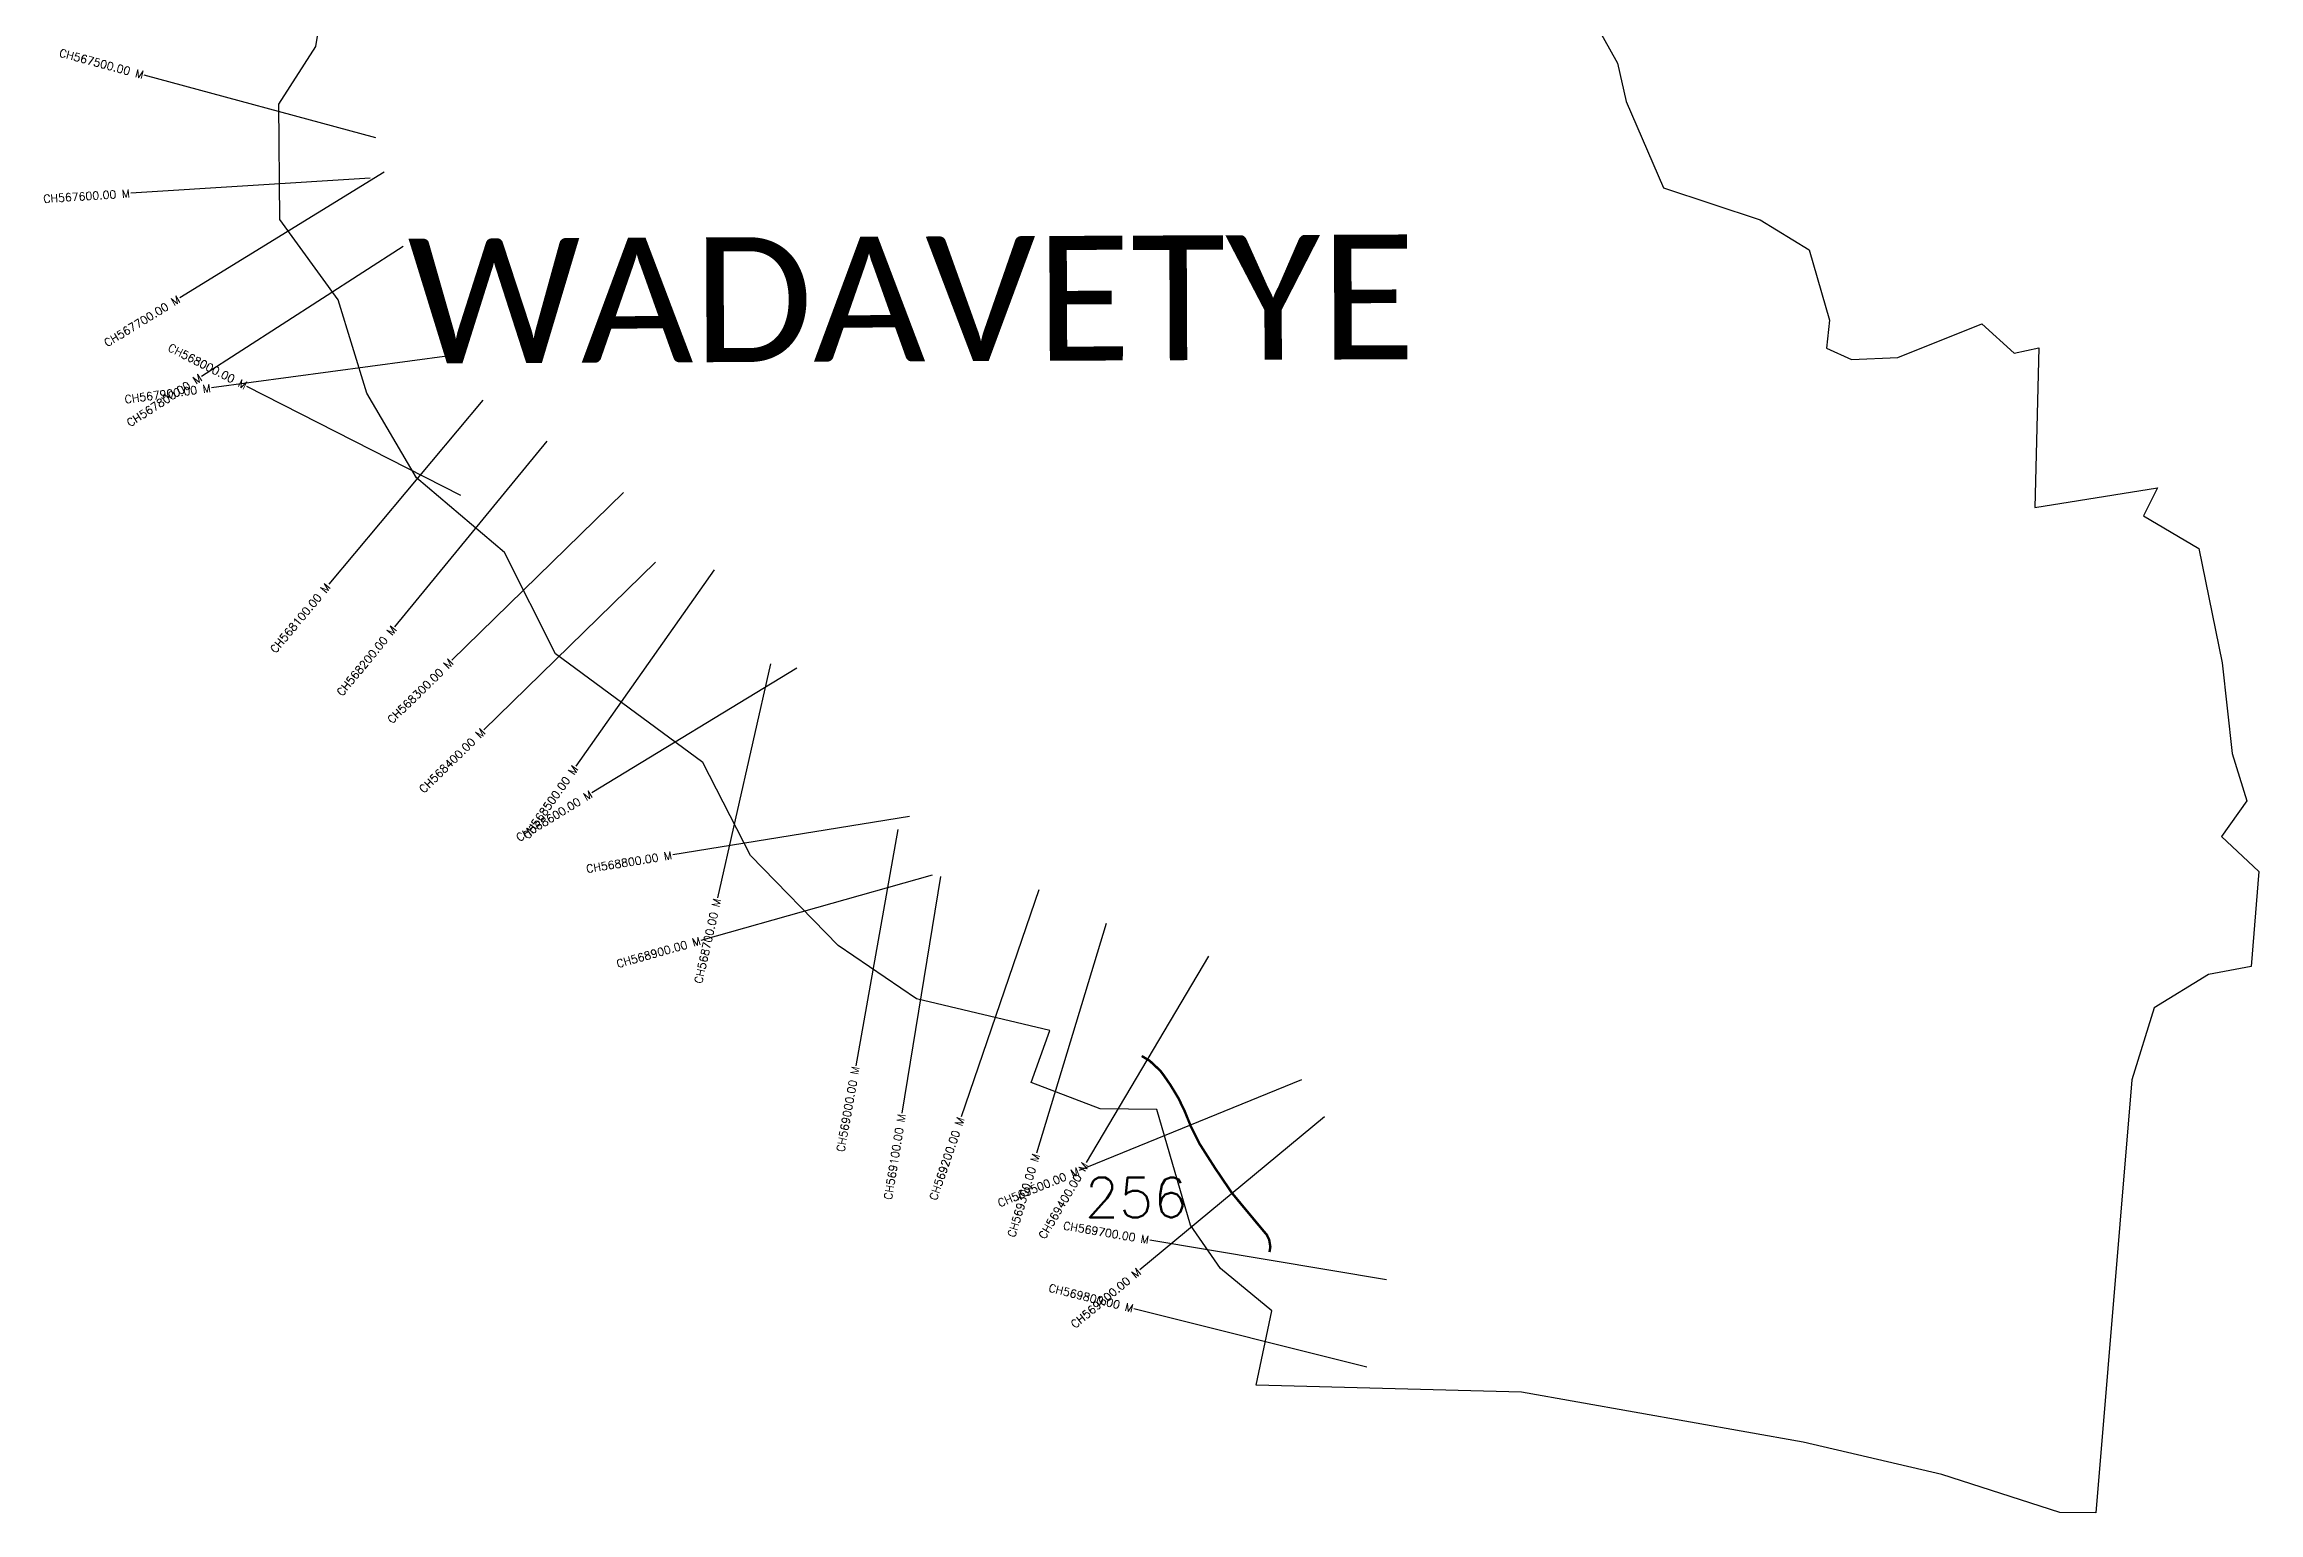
# Model space of a CAD drawing. Header units: metres. Extents: x 320373 to 323141, y 1845427 to 1849262.
# Drawn here: x 320373 to 323141, y 1845427 to 1847263 of the extents above; entities that cross this region are included whole.
import ezdxf
from ezdxf.enums import TextEntityAlignment as Align

# ---------------------------------------------------------------- set-up
doc = ezdxf.new("R2010")
doc.units = ezdxf.units.M
for name, color, linetype in [('ARTIFICIALLY PROTECTED', 4, 'Continuous'), ('CS', 134, 'Continuous'), ('CSMark', 6, 'Continuous'), ('VILLAGE NAME', 250, 'Continuous')]:
    doc.layers.add(name, color=color, linetype=linetype)
doc.styles.get("Standard").update_dxf_attribs({"font": 'simplex.shx'})

msp = doc.modelspace()

# ---------------------------------------------------------------- linework, layer by layer
at = {"color": 6, "flags": 128}
msp.add_lwpolyline([(322198.5, 1847492.1), (322339.3, 1847239.7), (322349.9, 1847191.7), (322396.6, 1847083.8), (322517.3, 1847043.5), (322578.7, 1847006.2), (322604.1, 1846918.4), (322600.4, 1846883.2), (322631.8, 1846869.2), (322689.6, 1846871.4), (322794.7, 1846913.5), (322834.9, 1846877.1), (322865.8, 1846883.6), (322860.9, 1846684.2), (323013.9, 1846708.7), (322996.6, 1846673.7), (323065.7, 1846632.8), (323095, 1846489.8), (323107.5, 1846376.4), (323125.7, 1846317.4), (323094.1, 1846272.5), (323140.5, 1846229), (323130.9, 1846109.9), (323077.9, 1846100.2), (323010, 1846058.3), (322982.1, 1845968.2), (322936.8, 1845427.1), (322892.1, 1845427.4), (322744.7, 1845475.1), (322571.2, 1845515.5), (322219, 1845577.8), (321887.4, 1845586.5), (321907.2, 1845679.4), (321843, 1845732.4), (321805.3, 1845786.5), (321763.5, 1845931.4), (321692.8, 1845932.1), (321606.2, 1845964.9), (321629.7, 1846030.1), (321462.9, 1846069.6), (321365.2, 1846136.5), (321255.5, 1846249.1), (321196.2, 1846365.1), (321011.9, 1846501.1), (320948.3, 1846627.9), (320838, 1846721.1), (320776.1, 1846826.9), (320740.3, 1846943.7), (320667.5, 1847044), (320665.9, 1847188.4), (320712.3, 1847260.4), (320797.9, 1847783.8)], dxfattribs=at)
at = {"layer": 'ARTIFICIALLY PROTECTED', "const_width": 3, "flags": 128}
msp.add_lwpolyline([(321744.5, 1845998.2), (321754.4, 1845992.3), (321767.7, 1845979.8), (321773, 1845972.7), (321780.5, 1845961.8), (321790.4, 1845945.5), (321798.4, 1845928.8), (321806.3, 1845909.3), (321816.6, 1845888.8), (321835.9, 1845858.5), (321857.2, 1845827), (321888.5, 1845789.3), (321901, 1845774.4), (321903.8, 1845768.6), (321905.3, 1845759.5), (321904.2, 1845753)], dxfattribs=at)
at = {"layer": 'CS'}
for p, q in [((320787.4, 1847146.2), (320497.8, 1847224.5)), ((320797.7, 1847103.2), (320542.2, 1846946)), ((320780.4, 1847096), (320481, 1847076.9)), ((320821.6, 1847010.5), (320569.5, 1846847.9)), ((320879.2, 1846873.7), (320581.9, 1846833.6)), ((320893.6, 1846699.2), (320626.3, 1846835.3)), ((320920.9, 1846818.1), (320728.4, 1846588)), ((321001.1, 1846766.9), (320810.8, 1846535)), ((321097, 1846702.6), (320882.4, 1846493)), ((321137, 1846615.5), (320922.2, 1846406.1)), ((321210.3, 1846605.9), (321037.3, 1846360.8)), ((321313.6, 1846483.2), (321057.4, 1846327.1)), ((321280.4, 1846488.4), (321214.2, 1846195.8)), ((321454.5, 1846297.6), (321158.4, 1846249.6)), ((321439.8, 1846281.4), (321387.1, 1845986.1)), ((321482.5, 1846224.3), (321193.7, 1846142.8)), ((321493.1, 1846222.8), (321444.8, 1845926.7)), ((321616.1, 1846205.9), (321518.9, 1845922)), ((321700.2, 1846163.8), (321613.1, 1845876.7)), ((321827.8, 1846123.2), (321675, 1845865)), ((321944.3, 1845968.2), (321666.5, 1845855)), ((321973, 1845922.3), (321742.2, 1845730.7)), ((322050.4, 1845718.3), (321754.6, 1845768.1)), ((322025.8, 1845609.3), (321734.8, 1845682.2))]:
    msp.add_line(p, q, dxfattribs=at)

# ---------------------------------------------------------------- texts
at = {"insert": (321673.2, 1845846.3), "char_height": 50, "attachment_point": 1}
msp.add_mtext_dynamic_manual_height_columns('256', width=84.374, gutter_width=1, heights=[74.2], dxfattribs=at)
at = {"layer": 'CSMark'}
for s, rotation, p in [('CH567500.00 M', 344.8833, (320496.8, 1847224.7)), ('CH567600.00 M', 3.6487, (320480, 1847076.8)), ('CH567700.00 M', 31.6137, (320541.4, 1846945.5)), ('CH568000.00 M', 333.0095, (320625.4, 1846835.8)), ('CH567900.00 M', 7.6695, (320580.9, 1846833.5)), ('CH567800.00 M', 32.8163, (320568.6, 1846847.4)), ('CH568100.00 M', 50.0856, (320727.7, 1846587.3)), ('CH568200.00 M', 50.6294, (320810.2, 1846534.2)), ('CH568300.00 M', 44.3328, (320881.7, 1846492.3)), ('CH568400.00 M', 44.2788, (320921.5, 1846405.4)), ('CH568500.00 M', 54.7953, (321036.8, 1846359.9)), ('CH568600.00 M', 31.3591, (321056.6, 1846326.5)), ('CH568800.00 M', 9.222, (321157.4, 1846249.4)), ('CH568700.00 M', 77.2472, (321214, 1846194.8)), ('CH568900.00 M', 15.7524, (321192.8, 1846142.5)), ('CH569000.00 M', 79.8656, (321386.9, 1845985.1)), ('CH569100.00 M', 80.7311, (321444.7, 1845925.7)), ('CH569200.00 M', 71.1027, (321518.6, 1845921.1)), ('CH569500.00 M', 22.1803, (321665.6, 1845854.6)), ('CH569300.00 M', 73.1055, (321612.8, 1845875.8)), ('CH569400.00 M', 59.3866, (321674.5, 1845864.1)), ('CH569700.00 M', 350.4387, (321753.6, 1845768.3)), ('CH569600.00 M', 39.6832, (321741.4, 1845730.1)), ('CH569800.00 M', 345.9406, (321733.8, 1845682.4))]:
    msp.add_text(s, height=10, rotation=rotation, dxfattribs=at).set_placement(p, align=Align.MIDDLE_RIGHT)
at = {"layer": 'VILLAGE NAME', "insert": (320826.7, 1847020.1), "char_height": 155.989, "attachment_point": 1, "rotation": 0.2435}
msp.add_mtext_dynamic_manual_height_columns('{\\fCalibri|b0|i0|c0|p34;WADAVETYE}', width=1946.695, gutter_width=779.9, heights=[0], dxfattribs=at)

doc.saveas('drawing.dxf')
